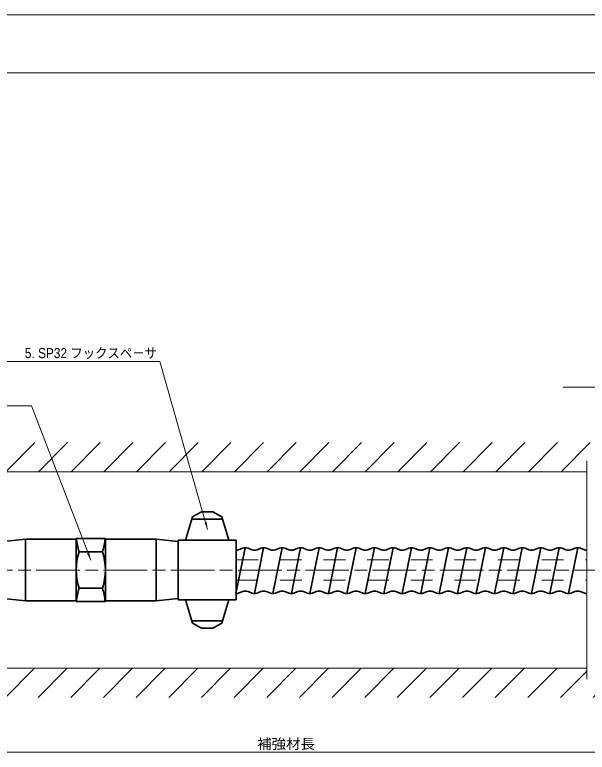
# Model space of a CAD drawing. Units: millimetres at full size, sheet at 1:2.5; details may follow other scales. Extents: x 2099 to 3779, y 1055 to 2257.
# Drawn here: x 2787 to 3181, y 1751 to 2257 of the extents above; entities that cross this region are included whole.
import ezdxf
from ezdxf.enums import TextEntityAlignment as Align

# ---------------------------------------------------------------- set-up
doc = ezdxf.new("R2010")
doc.units = ezdxf.units.MM
doc.header["$LTSCALE"] = 2.5
doc.linetypes.add('CHAIN', pattern=[18.5, 12, -1.5, 3.5, -1.5])
doc.linetypes.add('DASHED_SPACED', pattern=[12, 6, -6])
for name, color, linetype, lineweight in [('1外形線', 7, 'Continuous', 35), ('2細い実線', 3, 'Continuous', 20), ('3隠れ線', 2, 'DASHED_SPACED', 13), ('4中心線', 1, 'CHAIN', 15), ('6寸法線', 4, 'Continuous', 13), ('7 枠・タイトル', 7, 'Continuous', 13)]:
    doc.layers.add(name, color=color, linetype=linetype, lineweight=lineweight)
doc.styles.add('ＭＳ Ｐゴシック', font='')
doc.styles.get('ＭＳ Ｐゴシック').set_extended_font_data('MS PGothic')

# ---------------------------------------------------------------- blocks, each defined once
blk = doc.blocks.new('filled_arrow')
at = {"color": 0, "linetype": 'Continuous', "lineweight": -2}
blk.add_solid([(7.5, 1.25), (0, 0), (7.5, -1.25)], dxfattribs=at)

msp = doc.modelspace()

# ---------------------------------------------------------------- hatches: boundary and pattern name
at = {"layer": '2細い実線', "lineweight": 13}
h = msp.add_hatch(dxfattribs=at)
h.set_pattern_fill('USER', color=256, style=0, pattern_type=2)
h.set_pattern_definition([(45, (2633.764, 1998.384), (-11.22532, 11.22532), [])])
h.paths.add_polyline_path([(2505.957, 1943.508), (2505.957, 1963.508), (3640.046, 1963.508), (3640.046, 1943.508), (3190.306, 1943.508), (3190.306, 1951.008), (3180.306, 1951.008), (3180.306, 1943.508)])
h = msp.add_hatch(dxfattribs=at)
h.set_pattern_fill('USER', color=256, style=0, pattern_type=2)
h.set_pattern_definition([(45, (2633.764, 1978.384), (-11.22532, 11.22532), [])])
h.paths.add_polyline_path([(2506.128, 1788.509), (2506.063, 1808.508), (3180.306, 1808.508), (3180.306, 1801.008), (3190.306, 1801.008), (3190.306, 1808.508), (3640.046, 1808.508), (3640.046, 1788.509)])

# ---------------------------------------------------------------- linework, layer by layer
at = {"layer": '1外形線'}
for p, q in [((2915.354, 1916.008), (2909.326, 1912.528)), ((2923.299, 1916.008), (2915.354, 1916.008)), ((2923.299, 1916.008), (2929.326, 1912.528)), ((2909.326, 1912.528), (2904.326, 1896.508)), ((2929.801, 1911.008), (2908.852, 1911.008)), ((2929.326, 1912.528), (2934.326, 1896.508)), ((2794.326, 1897.208), (2779.326, 1895.508)), ((2829.326, 1897.208), (2794.326, 1897.208)), ((2794.326, 1897.208), (2794.326, 1854.808)), ((2829.326, 1876.008), (2829.326, 1897.708)), ((2849.326, 1897.708), (2829.326, 1897.708)), ((2849.326, 1876.008), (2849.326, 1897.708)), ((2884.326, 1897.208), (2849.326, 1897.208)), ((2884.326, 1897.208), (2884.326, 1854.808)), ((2884.326, 1897.208), (2899.326, 1895.508)), ((2939.326, 1896.508), (2899.326, 1896.508)), ((2899.326, 1896.508), (2899.326, 1855.508)), ((2899.326, 1895.508), (2899.326, 1856.508)), ((2939.326, 1896.508), (2939.326, 1855.508)), ((2945.463, 1891.222), (2939.113, 1859.882)), ((2940.904, 1889.864), (2943.568, 1890.903)), ((2947.405, 1890.911), (2950.067, 1889.864)), ((2958.163, 1891.222), (2951.813, 1859.882)), ((2953.604, 1889.864), (2956.268, 1890.903)), ((2960.105, 1890.911), (2962.767, 1889.864)), ((2970.863, 1891.222), (2964.513, 1859.882)), ((2966.304, 1889.864), (2968.968, 1890.903)), ((2972.805, 1890.911), (2975.467, 1889.864)), ((2983.563, 1891.222), (2977.213, 1859.882)), ((2979.004, 1889.864), (2981.668, 1890.903)), ((2985.505, 1890.911), (2988.167, 1889.864)), ((2996.286, 1891.222), (2989.936, 1859.882)), ((2991.704, 1889.864), (2994.368, 1890.903)), ((2998.205, 1890.911), (3000.867, 1889.864)), ((3008.997, 1891.222), (3002.636, 1859.882)), ((3004.404, 1889.864), (3007.068, 1890.903)), ((3010.905, 1890.911), (3013.567, 1889.864)), ((3021.686, 1891.222), (3015.336, 1859.882)), ((3017.104, 1889.864), (3019.768, 1890.903)), ((3023.605, 1890.911), (3026.267, 1889.864)), ((3034.386, 1891.222), (3028.036, 1859.882)), ((3029.804, 1889.864), (3032.468, 1890.903)), ((3036.305, 1890.911), (3038.967, 1889.864)), ((3047.097, 1891.222), (3040.736, 1859.882)), ((3042.504, 1889.864), (3045.168, 1890.903)), ((3049.005, 1890.911), (3051.667, 1889.864)), ((3059.786, 1891.222), (3053.436, 1859.882)), ((3055.204, 1889.864), (3057.868, 1890.903)), ((3061.705, 1890.911), (3064.367, 1889.864)), ((3072.463, 1891.222), (3066.113, 1859.882)), ((3067.904, 1889.864), (3070.568, 1890.903)), ((3074.405, 1890.911), (3077.067, 1889.864)), ((3085.174, 1891.222), (3078.813, 1859.882)), ((3080.604, 1889.864), (3083.268, 1890.903)), ((3087.105, 1890.911), (3089.767, 1889.864)), ((3097.863, 1891.222), (3091.513, 1859.882)), ((3093.304, 1889.864), (3095.968, 1890.903)), ((3099.805, 1890.911), (3102.467, 1889.864)), ((3110.563, 1891.222), (3104.213, 1859.882)), ((3106.004, 1889.864), (3108.668, 1890.903)), ((3112.505, 1890.911), (3115.167, 1889.864)), ((3123.274, 1891.222), (3116.913, 1859.882)), ((3118.704, 1889.864), (3121.368, 1890.903)), ((3125.205, 1890.911), (3127.867, 1889.864)), ((3135.963, 1891.222), (3129.613, 1859.882)), ((3131.404, 1889.864), (3134.068, 1890.903)), ((3137.905, 1890.911), (3140.567, 1889.864)), ((3148.663, 1891.222), (3142.313, 1859.882)), ((3144.104, 1889.864), (3146.768, 1890.903)), ((3150.605, 1890.911), (3153.267, 1889.864)), ((3161.374, 1891.222), (3155.013, 1859.882)), ((3156.804, 1889.864), (3159.468, 1890.903)), ((3163.305, 1890.911), (3165.967, 1889.864)), ((3174.063, 1891.222), (3167.713, 1859.882)), ((3169.504, 1889.864), (3172.168, 1890.903)), ((3176.005, 1890.911), (3178.667, 1889.864)), ((2847.326, 1888.537), (2831.326, 1888.537)), ((2847.326, 1888.537), (2831.326, 1888.537)), ((2829.326, 1876.008), (2829.326, 1854.308)), ((2849.326, 1876.008), (2849.326, 1854.308)), ((2847.326, 1863.48), (2831.326, 1863.48)), ((2847.326, 1863.48), (2831.326, 1863.48)), ((2940.904, 1860.174), (2943.568, 1861.213)), ((2947.405, 1861.221), (2950.067, 1860.174)), ((2953.604, 1860.174), (2956.268, 1861.213)), ((2960.105, 1861.221), (2962.767, 1860.174)), ((2966.304, 1860.174), (2968.968, 1861.213)), ((2972.805, 1861.221), (2975.467, 1860.174)), ((2979.004, 1860.174), (2981.668, 1861.213)), ((2985.505, 1861.221), (2988.167, 1860.174)), ((2991.704, 1860.174), (2994.368, 1861.213)), ((2998.205, 1861.221), (3000.867, 1860.174)), ((3004.404, 1860.174), (3007.068, 1861.213)), ((3010.905, 1861.221), (3013.567, 1860.174)), ((3017.104, 1860.174), (3019.768, 1861.213)), ((3023.605, 1861.221), (3026.267, 1860.174)), ((3029.804, 1860.174), (3032.468, 1861.213)), ((3036.305, 1861.221), (3038.967, 1860.174)), ((3042.504, 1860.174), (3045.168, 1861.213)), ((3049.005, 1861.221), (3051.667, 1860.174)), ((3055.204, 1860.174), (3057.868, 1861.213)), ((3061.705, 1861.221), (3064.367, 1860.174)), ((3067.904, 1860.174), (3070.568, 1861.213)), ((3074.405, 1861.221), (3077.067, 1860.174)), ((3080.604, 1860.174), (3083.268, 1861.213)), ((3087.105, 1861.221), (3089.767, 1860.174)), ((3093.304, 1860.174), (3095.968, 1861.213)), ((3099.805, 1861.221), (3102.467, 1860.174)), ((3106.004, 1860.174), (3108.668, 1861.213)), ((3112.505, 1861.221), (3115.167, 1860.174)), ((3118.704, 1860.174), (3121.368, 1861.213)), ((3125.205, 1861.221), (3127.867, 1860.174)), ((3131.404, 1860.174), (3134.068, 1861.213)), ((3137.905, 1861.221), (3140.567, 1860.174)), ((3144.104, 1860.174), (3146.768, 1861.213)), ((3150.605, 1861.221), (3153.267, 1860.174)), ((3156.804, 1860.174), (3159.468, 1861.213)), ((3163.305, 1861.221), (3165.967, 1860.174)), ((3169.504, 1860.174), (3172.168, 1861.213)), ((3176.005, 1861.221), (3178.667, 1860.174)), ((2794.326, 1854.808), (2779.326, 1856.508)), ((2829.326, 1854.808), (2794.326, 1854.808)), ((2884.326, 1854.808), (2849.326, 1854.808)), ((2884.326, 1854.808), (2899.326, 1856.508)), ((2939.326, 1855.508), (2899.326, 1855.508)), ((2909.326, 1839.488), (2904.326, 1855.508)), ((2929.326, 1839.488), (2934.326, 1855.508)), ((2849.326, 1854.308), (2829.326, 1854.308)), ((2929.801, 1841.008), (2908.852, 1841.008)), ((2915.354, 1836.008), (2909.326, 1839.488)), ((2923.299, 1836.008), (2929.326, 1839.488)), ((2923.299, 1836.008), (2915.354, 1836.008))]:
    msp.add_line(p, q, dxfattribs=at)
for centre, radius, start, end in [((2869.567, 1901.065), 40.241, 184.78533, 198.13988), ((2809.086, 1901.065), 40.241, 341.86012, 355.21467), ((2945.497, 1885.222), 6, 71.46161, 108.75705), ((2958.197, 1885.222), 6, 71.46161, 108.75705), ((2970.897, 1885.222), 6, 71.46161, 108.75705), ((2983.597, 1885.222), 6, 71.46161, 108.75705), ((2996.297, 1885.222), 6, 71.46161, 108.75705), ((3008.997, 1885.222), 6, 71.46161, 108.75705), ((3021.697, 1885.222), 6, 71.46161, 108.75705), ((3034.397, 1885.222), 6, 71.46161, 108.75705), ((3047.097, 1885.222), 6, 71.46161, 108.75705), ((3059.797, 1885.222), 6, 71.46161, 108.75705), ((3072.497, 1885.222), 6, 71.46161, 108.75705), ((3085.197, 1885.222), 6, 71.46161, 108.75705), ((3097.897, 1885.222), 6, 71.46161, 108.75705), ((3110.597, 1885.222), 6, 71.46161, 108.75705), ((3123.297, 1885.222), 6, 71.46161, 108.75705), ((3135.997, 1885.222), 6, 71.46161, 108.75705), ((3148.697, 1885.222), 6, 71.46161, 108.75705), ((3161.397, 1885.222), 6, 71.46161, 108.75705), ((3174.097, 1885.222), 6, 71.46161, 108.75705), ((2869.567, 1876.008), 40.241, 161.86012, 198.13988), ((2809.086, 1876.008), 40.241, 341.86012, 18.13988), ((2939.136, 1895.072), 5.5, 271.98495, 288.75705), ((2951.836, 1895.072), 5.5, 251.24295, 288.75705), ((2964.536, 1895.072), 5.5, 251.24295, 288.75705), ((2977.236, 1895.072), 5.5, 251.24295, 288.75705), ((2989.936, 1895.072), 5.5, 251.24295, 288.75705), ((3002.636, 1895.072), 5.5, 251.24295, 288.75705), ((3015.336, 1895.072), 5.5, 251.24295, 288.75705), ((3028.036, 1895.072), 5.5, 251.24295, 288.75705), ((3040.736, 1895.072), 5.5, 251.24295, 288.75705), ((3053.436, 1895.072), 5.5, 251.24295, 288.75705), ((3066.136, 1895.072), 5.5, 251.24295, 288.75705), ((3078.836, 1895.072), 5.5, 251.24295, 288.75705), ((3091.536, 1895.072), 5.5, 251.24295, 288.75705), ((3104.236, 1895.072), 5.5, 251.24295, 288.75705), ((3116.936, 1895.072), 5.5, 251.24295, 288.75705), ((3129.636, 1895.072), 5.5, 251.24295, 288.75705), ((3142.336, 1895.072), 5.5, 251.24295, 288.75705), ((3155.036, 1895.072), 5.5, 251.24295, 288.75705), ((3167.736, 1895.072), 5.5, 251.24295, 288.75705), ((3180.436, 1895.072), 5.5, 251.24295, 268.64923), ((2869.567, 1850.951), 40.241, 161.86012, 175.21467), ((2809.086, 1850.951), 40.241, 4.78533, 18.13988), ((2939.136, 1865.382), 5.5, 271.98495, 288.75705), ((2945.497, 1855.532), 6, 71.46161, 108.75705), ((2951.836, 1865.382), 5.5, 251.24295, 288.75705), ((2958.197, 1855.532), 6, 71.46161, 108.75705), ((2964.536, 1865.382), 5.5, 251.24295, 288.75705), ((2970.897, 1855.532), 6, 71.46161, 108.75705), ((2977.236, 1865.382), 5.5, 251.24295, 288.75705), ((2983.597, 1855.532), 6, 71.46161, 108.75705), ((2989.936, 1865.382), 5.5, 251.24295, 288.75705), ((2996.297, 1855.532), 6, 71.46161, 108.75705), ((3002.636, 1865.382), 5.5, 251.24295, 288.75705), ((3008.997, 1855.532), 6, 71.46161, 108.75705), ((3015.336, 1865.382), 5.5, 251.24295, 288.75705), ((3021.697, 1855.532), 6, 71.46161, 108.75705), ((3028.036, 1865.382), 5.5, 251.24295, 288.75705), ((3034.397, 1855.532), 6, 71.46161, 108.75705), ((3040.736, 1865.382), 5.5, 251.24295, 288.75705), ((3047.097, 1855.532), 6, 71.46161, 108.75705), ((3053.436, 1865.382), 5.5, 251.24295, 288.75705), ((3059.797, 1855.532), 6, 71.46161, 108.75705), ((3066.136, 1865.382), 5.5, 251.24295, 288.75705), ((3072.497, 1855.532), 6, 71.46161, 108.75705), ((3078.836, 1865.382), 5.5, 251.24295, 288.75705), ((3085.197, 1855.532), 6, 71.46161, 108.75705), ((3091.536, 1865.382), 5.5, 251.24295, 288.75705), ((3097.897, 1855.532), 6, 71.46161, 108.75705), ((3104.236, 1865.382), 5.5, 251.24295, 288.75705), ((3110.597, 1855.532), 6, 71.46161, 108.75705), ((3116.936, 1865.382), 5.5, 251.24295, 288.75705), ((3123.297, 1855.532), 6, 71.46161, 108.75705), ((3129.636, 1865.382), 5.5, 251.24295, 288.75705), ((3135.997, 1855.532), 6, 71.46161, 108.75705), ((3142.336, 1865.382), 5.5, 251.24295, 288.75705), ((3148.697, 1855.532), 6, 71.46161, 108.75705), ((3155.036, 1865.382), 5.5, 251.24295, 288.75705), ((3161.397, 1855.532), 6, 71.46161, 108.75705), ((3167.736, 1865.382), 5.5, 251.24295, 288.75705), ((3174.097, 1855.532), 6, 71.46161, 108.75705), ((3180.436, 1865.382), 5.5, 251.24295, 268.64923)]:
    msp.add_arc(centre, radius, start, end, dxfattribs=at)
at = {"layer": '2細い実線'}
for p, q in [((3180.306, 1801.008), (3180.306, 1951.008)), ((3180.306, 1943.508), (2446.326, 1943.508)), ((3180.306, 1808.508), (2446.325, 1808.508))]:
    msp.add_line(p, q, dxfattribs=at)
at = {"layer": '3隠れ線'}
for p, q in [((2939.326, 1883.008), (3180.306, 1883.008)), ((2939.326, 1869.008), (3180.306, 1869.008))]:
    msp.add_line(p, q, dxfattribs=at)
at = {"layer": '4中心線'}
msp.add_line((2339.326, 1876.008), (3650.376, 1876.008), dxfattribs=at)
at = {"layer": '6寸法線'}
msp.add_line((2339.326, 1750.807), (3607.839, 1750.807), dxfattribs=at)
for points in [[(2919.615, 1903.952), (2918.248, 1908.761), (2886.853, 2019.215), (2781.05, 2019.215)], [(3274.826, 1912.359), (3273.474, 1917.173), (3249.757, 2001.561), (3164.12, 2001.561)], [(2839.272, 1882.865), (2837.478, 1887.532), (2798.568, 1988.75), (2704.499, 1988.75)]]:
    msp.add_lwpolyline(points, dxfattribs=at)
at = {"layer": '7 枠・タイトル'}
for p, q in [((2099.362, 2257.486), (3779.362, 2257.486)), ((2139.362, 2217.486), (3739.362, 2217.486))]:
    msp.add_line(p, q, dxfattribs=at)

# ---------------------------------------------------------------- block references
at = {"layer": '6寸法線', "xscale": 0.667, "yscale": 0.667}
for p, rotation in [((2919.615, 1903.952), 105.9), ((2839.272, 1882.865), 111)]:
    msp.add_blockref('filled_arrow', p, dxfattribs=dict(at, rotation=rotation))

# ---------------------------------------------------------------- texts
at = {"layer": '6寸法線', "style": 'ＭＳ Ｐゴシック', "width": 0.9}
msp.add_text('5. SP32 フックスペ－サ', height=6.928, dxfattribs=at).set_placement((2884.797, 2025.034), align=Align.MIDDLE_RIGHT)
at = {"layer": '6寸法線', "style": 'ＭＳ Ｐゴシック', "width": 1.05}
msp.add_text('補強材長', height=6.928, dxfattribs=at).set_placement((2973.583, 1756.56), align=Align.MIDDLE_CENTER)

doc.saveas('drawing.dxf')
